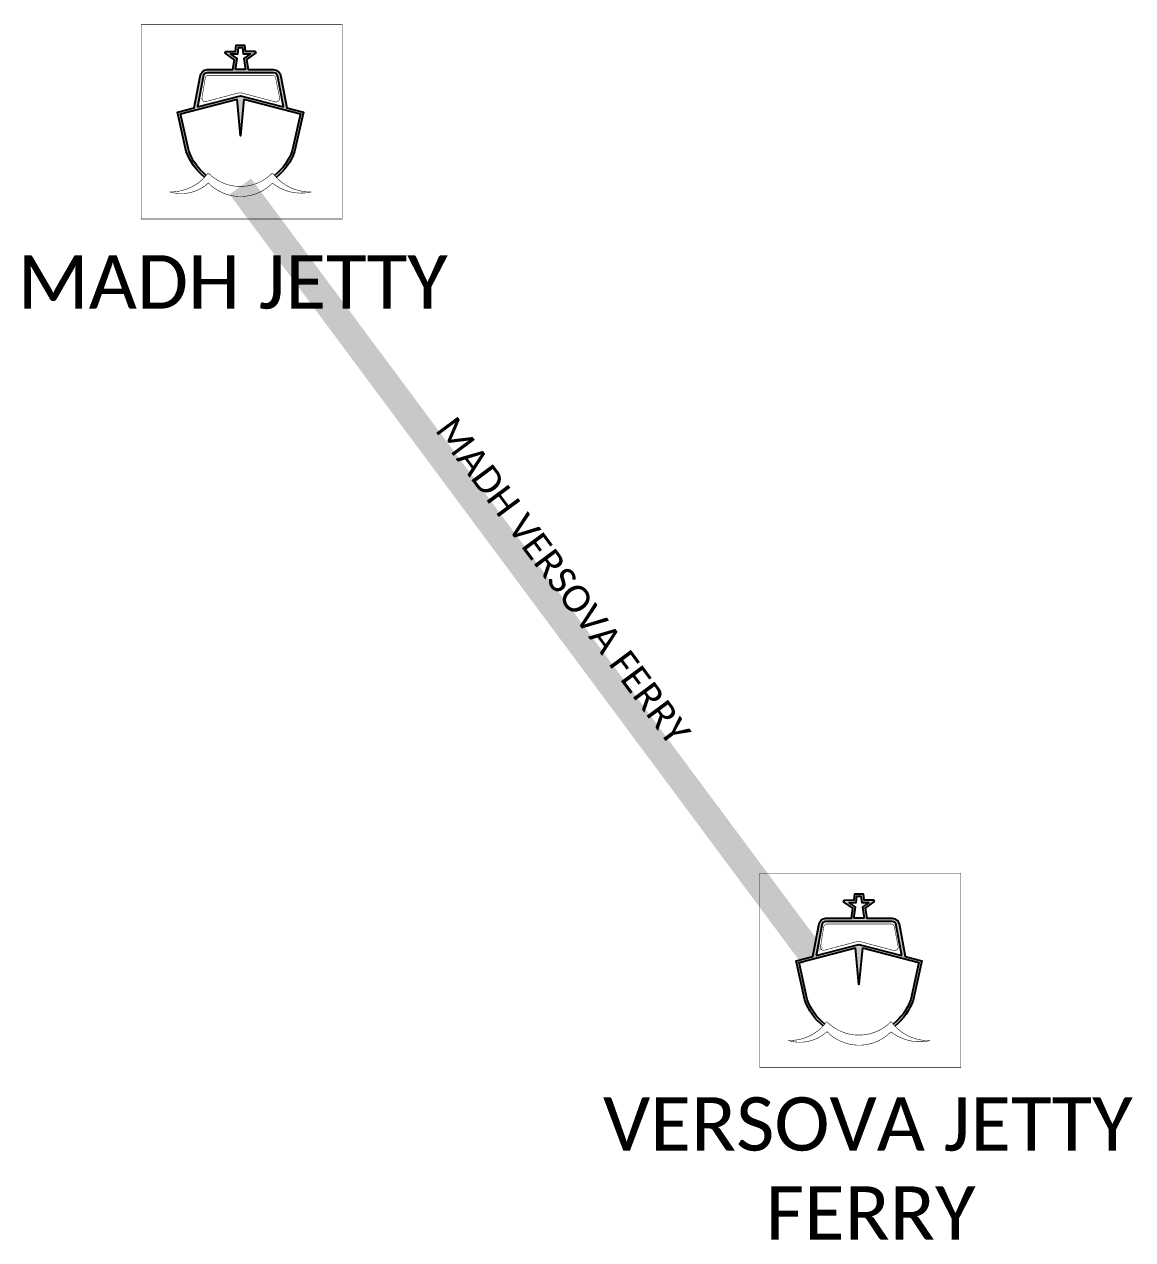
# Model space of a CAD drawing. Header units: metres. Extents: x 244144 to 284336, y 2072778 to 2140140.
# Drawn here: x 268786.1 to 268993.5, y 2118063.8 to 2118291.4 of the extents above; entities that cross this region are included whole.
import ezdxf

# ---------------------------------------------------------------- set-up
doc = ezdxf.new("R2010")
doc.units = ezdxf.units.M
doc.header["$MEASUREMENT"] = 0
doc.linetypes.add('DASHED2', pattern=[0.375, 0.25, -0.125])
for name, color, linetype in [('FERRY', 14, 'Continuous'), ('FERRY ROUTE', 5, 'Continuous'), ('FERRY ROUTE TEXT', 7, 'Continuous'), ('JETTY TEXT', 7, 'Continuous')]:
    doc.layers.add(name, color=color, linetype=linetype)
doc.styles.get("Standard").update_dxf_attribs({"font": 'arial.ttf'})

# ---------------------------------------------------------------- blocks, each defined once
blk = doc.blocks.new('TUYJYHJ')
h = blk.add_hatch(color=256)
h.dxf.hatch_style = 1
h.paths.add_polyline_path([(-17427, 33760, 0.392786), (-17566, 33889), (-18045, 33889), (-18075, 34080), (-17901, 34205), (-17918, 34237), (-18098, 34237), (-18112, 34354), (-18272, 34355), (-18285, 34236), (-18465, 34234), (-18482, 34202), (-18306, 34078), (-18333, 33889), (-18821, 33889, 0.380853), (-18952, 33762), (-19066, 33168), (-19383, 33085), (-19217, 32340, 0.141617), (-18869, 31851, 0.013609), (-18837, 31886, -0.14157), (-19171, 32353), (-19326, 33051), (-18254, 33330), (-18191, 32633), (-18127, 33330), (-17055, 33051), (-17210, 32353, -0.142171), (-17546, 31885, 0.013417), (-17514, 31849, 0.142122), (-17165, 32340), (-16999, 33085), (-17315, 33168)])
h.paths.add_polyline_path([(-17377, 33184), (-18191, 33396), (-19003, 33184), (-18894, 33755, -0.387583), (-18819, 33831), (-17566, 33831, -0.403046), (-17485, 33753)], flags=16)
h.paths.add_polyline_path([(-17522, 33276), (-18153, 33444, 0.109975), (-18246, 33444), (-18863, 33280, -0.395333), (-18920, 33345), (-18859, 33724, -0.294902), (-18804, 33783), (-17594, 33782, -0.336515), (-17524, 33736), (-17447, 33341, -0.384062)], flags=0)
h.paths.add_polyline_path([(-18093, 33889), (-18286, 33889), (-18255, 34100), (-18379, 34188), (-18243, 34190), (-18230, 34308), (-18154, 34307), (-18140, 34190), (-18003, 34190), (-18126, 34101)], flags=16)
at = {"const_width": 10}
blk.add_lwpolyline([(-20070, 34743), (-16263, 34743), (-16263, 31059), (-20070, 31059)], close=True, dxfattribs=at)
at = {"flags": 128}
for points in [[(-18869, 31851, -0.141617), (-19217, 32340), (-19383, 33085), (-19066, 33168), (-18952, 33762, -0.380853), (-18821, 33889), (-18333, 33889), (-18306, 34078), (-18482, 34202), (-18465, 34234), (-18285, 34236), (-18272, 34355), (-18112, 34354), (-18112, 34354), (-18098, 34237), (-17918, 34237), (-17901, 34205), (-18075, 34080), (-18045, 33889), (-17565, 33889), (-17565, 33889, -0.391977), (-17427, 33760), (-17315, 33168), (-16999, 33085), (-17165, 32340, -0.142122), (-17514, 31849)], [(-17377, 33184), (-17485, 33753, 0.401978), (-17565, 33831), (-18819, 33831, 0.387583), (-18894, 33755), (-19003, 33184)], [(-18837, 31886, -0.14157), (-19171, 32353), (-19326, 33051), (-18254, 33330)], [(-18127, 33330), (-17055, 33051), (-17210, 32353, -0.142171), (-17546, 31885)]]:
    blk.add_lwpolyline(points, format="xyb", dxfattribs=at)
for points in [[(-18286, 33889), (-18255, 34100), (-18379, 34188), (-18243, 34190), (-18230, 34308), (-18154, 34307), (-18140, 34190), (-18003, 34190), (-18126, 34101), (-18093, 33889)], [(-18093, 33889), (-18286, 33889)], [(-19003, 33184), (-18191, 33396), (-17377, 33184)], [(-18127, 33330), (-18191, 32633), (-18254, 33330)]]:
    blk.add_lwpolyline(points, dxfattribs=at)
at = {"const_width": 10, "flags": 128}
blk.add_lwpolyline([(-17594, 33782, -0.336515), (-17524, 33736), (-17447, 33341, -0.384062), (-17522, 33276), (-18153, 33444, 0.109975), (-18246, 33444), (-18863, 33280, -0.395333), (-18920, 33345), (-18859, 33724, -0.294902), (-18804, 33783)], format="xyb", close=True, dxfattribs=at)
at = {"const_width": 10}
blk.add_lwpolyline([(-19531, 31574, 0.246398), (-18801, 31932, 0.420617), (-17584, 31932, 0.244555), (-16847, 31572, -0.228337), (-17585, 31739, -0.420789), (-18798, 31742, -0.26631)], format="xyb", close=True, dxfattribs=at)

msp = doc.modelspace()

# ---------------------------------------------------------------- linework, layer by layer
at = {"layer": 'FERRY ROUTE', "linetype": 'DASHED2', "ltscale": 100, "const_width": 5}
msp.add_lwpolyline([(268826.51, 2118261.03), (268933.66, 2118116.88)], dxfattribs=at)

# ---------------------------------------------------------------- block references
at = {"layer": 'FERRY', "xscale": 0.009884190465333027, "yscale": 0.009884190465333027, "zscale": 0.009884190465333027}
for p in [(269006.32, 2117947.94), (269122.11, 2117789.04)]:
    msp.add_blockref('TUYJYHJ', p, dxfattribs=at)

# ---------------------------------------------------------------- texts
at = {"layer": 'FERRY ROUTE TEXT', "insert": (268839.9, 2118254.6), "char_height": 5, "attachment_point": 1, "rotation": 306.6239}
msp.add_mtext_dynamic_manual_height_columns('{\\fCalibri|b0|i0|c0|p34;\\W8.53034;   \\W1;MADH VERSOVA FERRY}', width=165.278, gutter_width=1, heights=[55.12], dxfattribs=at)
at = {"layer": 'JETTY TEXT', "char_height": 10, "attachment_point": 1}
for s, width, heights, insert in [('{\\fCalibri|b0|i0|c0|p34;\\W8.75971; \\W1;MADH JETTY}', 142.2268, [54.03], (268753.93, 2118248.16)), ('{\\fCalibri|b0|i0|c0|p34;\\W2.11768; \\W1;VERSOVA JETTY \\P\\W5.38011;  \\W1;FERRY}', 114.7921, [55.12], (268886.93, 2118090.5))]:
    msp.add_mtext_dynamic_manual_height_columns(s, width=width, gutter_width=1, heights=heights, dxfattribs=dict(at, insert=insert))

doc.saveas('drawing.dxf')
